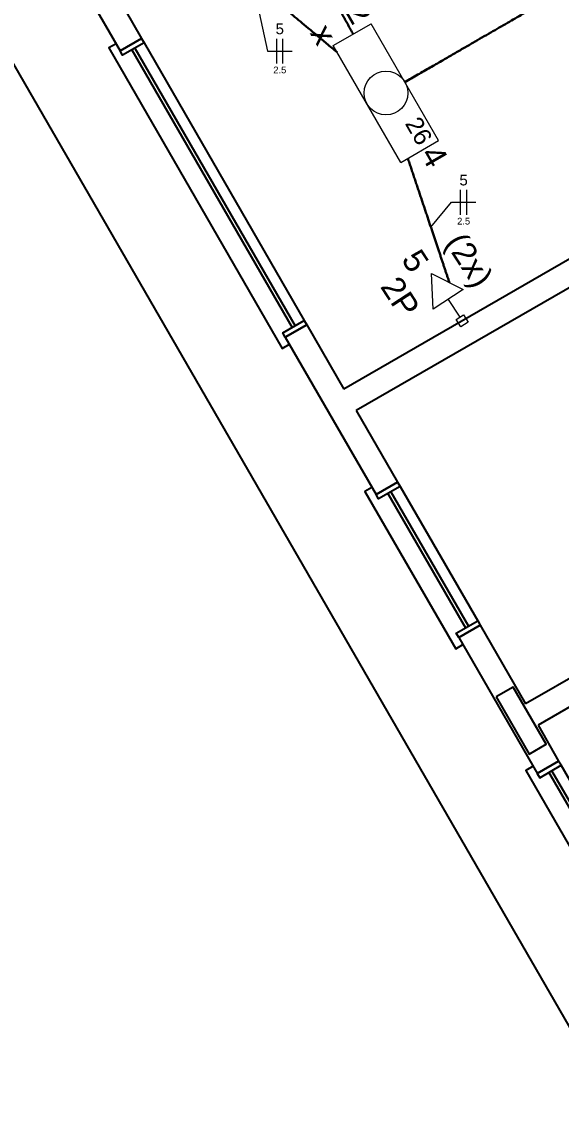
# Model space of a CAD drawing. Extents: x 210 to 779, y 61 to 241.
# Drawn here: x 352.14 to 355.41, y 189.65 to 196.18 of the extents above; entities that cross this region are included whole.
import ezdxf

# ---------------------------------------------------------------- set-up
doc = ezdxf.new("R2010")
doc.units = 0
doc.header["$LTSCALE"] = 2
for name, color, linetype in [('A-PARED', 5, 'CONTINUOUS'), ('A-PAREDE', 5, 'CONTINUOUS'), ('A-PISOS', 2, 'CONTINUOUS'), ('ARQ-ESQ-VISTA1', 2, 'CONTINUOUS')]:
    doc.layers.add(name, color=color, linetype=linetype)
for name, color, linetype, lineweight in [('EL-Condutos', 4, 'CONTINUOUS', 30), ('EL-Fios', 9, 'CONTINUOUS', 20), ('EL-Textos fios', 7, 'CONTINUOUS', 20), ('EL-Textos pontos', 5, 'CONTINUOUS', 20), ('P-SIMBOL', 5, 'CONTINUOUS', 20)]:
    doc.layers.add(name, color=color, linetype=linetype, lineweight=lineweight)
doc.styles.add('Arial', font='arial.ttf')

msp = doc.modelspace()

# ---------------------------------------------------------------- linework, layer by layer
at = {"layer": 'A-PARED', "color": 251}
for p, q in [((352.4586, 196.4782), (352.7336, 196.0019)), ((352.6635, 196.4233), (352.8635, 196.0769)), ((356.5133, 195.3551), (354.0885, 193.9551)), ((356.4584, 195.1502), (354.1635, 193.8252)), ((353.8642, 194.3436, 1.8897), (354.0885, 193.9551)), ((353.7336, 194.2698), (354.2836, 193.3172, -0.8482)), ((354.1635, 193.8252), (354.4135, 193.3922)), ((356.6174, 192.8749), (355.1885, 192.0499)), ((356.6924, 192.745), (355.2635, 191.92)), ((354.9135, 192.5262, -0.8482), (355.1885, 192.0499)), ((354.7836, 192.4512, -0.8482), (355.2598, 191.6263)), ((355.2635, 191.92), (355.3885, 191.7035))]:
    msp.add_line(p, q, dxfattribs=at)
at = {"layer": 'A-PAREDE', "color": 251}
for p, q in [((352.8635, 196.0769), (352.7336, 196.0019)), ((352.7336, 196.0019), (352.8635, 196.0769)), ((352.8635, 196.0769), (352.7336, 196.0019)), ((353.8635, 194.3448), (353.7336, 194.2698)), ((353.7336, 194.2698), (353.8635, 194.3448)), ((353.8635, 194.3448), (353.7336, 194.2698)), ((354.2836, 193.3172, -0.8482), (354.4135, 193.3922, -0.8482)), ((354.4135, 193.3922, -0.8482), (354.2836, 193.3172, -0.8482)), ((354.7836, 192.4512, -0.8482), (354.9135, 192.5262, -0.8482)), ((354.9135, 192.5262, -0.8482), (354.7836, 192.4512, -0.8482)), ((355.3885, 191.7035), (355.2586, 191.6285)), ((355.2586, 191.6285), (355.3885, 191.7035)), ((355.3885, 191.7035), (355.2586, 191.6285))]:
    msp.add_line(p, q, dxfattribs=at)
msp.add_lwpolyline([(355.0099, 192.0911), (355.2099, 191.7447), (355.3139, 191.8047), (355.1139, 192.1511)], close=True, dxfattribs=at)
at = {"layer": 'A-PISOS', "color": 251}
msp.add_line((351.639, 196.6978), (360.114, 182.0187), dxfattribs=at)
at = {"layer": 'ARQ-ESQ-VISTA1', "color": 251}
for p, q in [((352.8785, 196.0509), (353.8485, 194.3708)), ((352.8049, 196.0084), (353.7749, 194.3284)), ((352.8222, 196.0184), (353.7923, 194.3384)), ((354.4285, 193.3662, -0.8482), (354.8985, 192.5522, -0.8482)), ((354.3549, 193.3238, -0.8482), (354.8249, 192.5097, -0.8482)), ((354.3722, 193.3338, -0.8482), (354.8423, 192.5197, -0.8482)), ((356.3735, 189.9974), (355.4035, 191.6775)), ((356.2999, 189.9549), (355.3299, 191.635)), ((356.3172, 189.9649), (355.3473, 191.645))]:
    msp.add_line(p, q, dxfattribs=at)
for points in [[(352.7086, 196.0452), (352.6653, 196.0202), (353.7153, 194.2015), (353.7586, 194.2265)], [(355.2336, 191.6718), (355.1903, 191.6468), (356.2403, 189.8281), (356.2836, 189.8531)]]:
    msp.add_lwpolyline(points, dxfattribs=at)
for points in [[(352.8635, 196.0769), (352.8785, 196.0509), (352.7486, 195.9759), (352.7336, 196.0019)], [(353.8485, 194.3708), (353.8635, 194.3448), (353.7336, 194.2698), (353.7186, 194.2958)], [(355.4035, 191.6775), (355.3885, 191.7035), (355.2586, 191.6285), (355.2736, 191.6025)]]:
    msp.add_lwpolyline(points, close=True, dxfattribs=at)
at = {"layer": 'ARQ-ESQ-VISTA1', "color": 251, "elevation": -0.8482}
msp.add_lwpolyline([(354.258, 193.3602), (354.2147, 193.3352), (354.7653, 192.3829), (354.8086, 192.4079)], dxfattribs=at)
for points in [[(354.4135, 193.3922), (354.4285, 193.3662), (354.2986, 193.2912), (354.2836, 193.3172)], [(354.8985, 192.5522), (354.9135, 192.5262), (354.7836, 192.4512), (354.7686, 192.4772)]]:
    msp.add_lwpolyline(points, close=True, dxfattribs=at)
at = {"layer": 'EL-Condutos', "linetype": 'Continuous'}
for points in [[(354.1446, 196.1042), (354.1286, 196.133), (354.1132, 196.1607), (354.0984, 196.1874), (354.084, 196.2134), (354.07, 196.2385), (354.0564, 196.263), (354.043, 196.287), (354.03, 196.3105), (354.0171, 196.3336), (354.0044, 196.3565), (353.9918, 196.3792), (353.9792, 196.4019), (353.9666, 196.4246), (353.9538, 196.4475), (353.941, 196.4706), (353.928, 196.494), (353.9147, 196.5179), (353.9011, 196.5423), (353.8872, 196.5674), (353.8728, 196.5932), (353.858, 196.6199), (353.8427, 196.6475), (353.8268, 196.6761), (353.8102, 196.7059), (353.793, 196.7369), (353.775, 196.7693), (353.7562, 196.8031), (353.7366, 196.8384), (353.7161, 196.8754), (353.6946, 196.9141)], [(354.457, 195.8133), (354.536, 195.8589), (354.6104, 195.9018), (354.6804, 195.9423), (354.7465, 195.9804), (354.809, 196.0165), (354.8682, 196.0507), (354.9243, 196.0831), (354.9779, 196.114), (355.0291, 196.1436), (355.0783, 196.172), (355.1259, 196.1994), (355.1721, 196.2261), (355.2174, 196.2523), (355.262, 196.278), (355.3062, 196.3036), (355.3505, 196.3291), (355.3951, 196.3549), (355.4403, 196.381), (355.4866, 196.4077), (355.5342, 196.4352), (355.5834, 196.4636), (355.6346, 196.4931), (355.6881, 196.5241), (355.7443, 196.5565), (355.8035, 196.5906), (355.8659, 196.6267), (355.932, 196.6649), (356.0021, 196.7053), (356.0765, 196.7483), (356.1555, 196.7939)], [(354.0472, 195.9944), (353.9836, 196.0474), (353.9255, 196.0959), (353.8726, 196.1401), (353.8245, 196.1803), (353.781, 196.2166), (353.7417, 196.2494), (353.7065, 196.2789), (353.6749, 196.3052), (353.6467, 196.3288), (353.6216, 196.3497), (353.5993, 196.3683), (353.5796, 196.3848), (353.562, 196.3995), (353.5464, 196.4125), (353.5324, 196.4242), (353.5198, 196.4347), (353.5082, 196.4444), (353.4974, 196.4535), (353.487, 196.4621), (353.4768, 196.4707), (353.4664, 196.4793), (353.4557, 196.4883), (353.4442, 196.4979), (353.4317, 196.5083), (353.4179, 196.5198), (353.4025, 196.5326), (353.3853, 196.547), (353.3658, 196.5633), (353.3439, 196.5816), (353.3193, 196.6022)], [(354.4751, 195.3526), (354.4851, 195.3228), (354.495, 195.2932), (354.5048, 195.2639), (354.5146, 195.2347), (354.5243, 195.2058), (354.5339, 195.1771), (354.5434, 195.1487), (354.5528, 195.1206), (354.5621, 195.0928), (354.5713, 195.0653), (354.5804, 195.0381), (354.5894, 195.0112), (354.5983, 194.9847), (354.607, 194.9585), (354.6157, 194.9327), (354.6242, 194.9073), (354.6325, 194.8824), (354.6408, 194.8578), (354.6489, 194.8336), (354.6568, 194.8099), (354.6646, 194.7867), (354.6722, 194.7639), (354.6797, 194.7417), (354.6869, 194.7199), (354.6941, 194.6986), (354.701, 194.6779), (354.7078, 194.6577), (354.7143, 194.6381), (354.7207, 194.619), (354.7269, 194.6005)]]:
    msp.add_spline(points, degree=3, dxfattribs=at)
at = {"layer": 'EL-Fios'}
for p, q in [((353.6815, 195.9263), (353.6815, 196.0763)), ((353.719, 195.9263), (353.719, 196.0763)), ((354.7944, 195.0108), (354.7944, 195.1608)), ((354.8319, 195.0108), (354.8319, 195.1608))]:
    msp.add_line(p, q, dxfattribs=at)
at = {"layer": 'EL-Textos fios'}
for p, q in [((353.533, 196.4237), (353.6259, 196.0013)), ((353.6259, 196.0013), (353.7746, 196.0013)), ((354.6147, 194.9356), (354.7389, 195.0858)), ((354.7389, 195.0858), (354.8875, 195.0858))]:
    msp.add_line(p, q, dxfattribs=at)
at = {"layer": 'P-SIMBOL'}
for p, q in [((354.0242, 196.0345), (354.2537, 196.167)), ((354.6617, 195.4603), (354.2537, 196.167)), ((354.4322, 195.3278), (354.0242, 196.0345)), ((354.4322, 195.3278), (354.6617, 195.4603)), ((354.6181, 194.6555), (354.8111, 194.5573)), ((354.6295, 194.4393), (354.6181, 194.6555)), ((354.8111, 194.5573), (354.6295, 194.4393)), ((354.7203, 194.4983), (354.7901, 194.391)), ((354.7678, 194.3765), (354.8123, 194.4054)), ((354.8123, 194.4054), (354.8412, 194.361)), ((354.7967, 194.3321), (354.7678, 194.3765)), ((354.8412, 194.361), (354.7967, 194.3321))]:
    msp.add_line(p, q, dxfattribs=at)
msp.add_circle((354.3429, 195.7474), 0.1325, dxfattribs=at)

# ---------------------------------------------------------------- texts
at = {"layer": 'EL-Textos fios', "attachment_point": 8, "line_spacing_factor": 0.798, "style": 'Arial'}
for s, insert, char_height, width in [('5', (353.7001, 196.1025), 0.0653, 0.078366), ('2.5', (353.7001, 195.8664), 0.04059, 0.146142), ('5', (354.8131, 195.187), 0.0653, 0.078366), ('2.5', (354.8131, 194.9509), 0.04059, 0.146142)]:
    msp.add_mtext(s, dxfattribs=dict(at, insert=insert, char_height=char_height, width=width))
at = {"layer": 'EL-Textos pontos', "char_height": 0.1412, "line_spacing_factor": 0.798, "style": 'Arial'}
for s, insert, width, attachment_point, rotation in [('2x32', (354.1433, 196.1492), 0.67776, 9, 299.99986), ('x', (353.9294, 196.0253), 0.16944, 9, 299.99986), ('4', (354.6024, 195.2823), 0.16944, 9, 299.99986), ('5', (354.4606, 194.6924), 0.16944, 8, 303.02508), ('2P', (354.3706, 194.4744), 0.33888, 8, 303.02508)]:
    msp.add_mtext(s, dxfattribs=dict(at, insert=insert, width=width, attachment_point=attachment_point, rotation=rotation))
at = {"layer": 'P-SIMBOL', "attachment_point": 9, "line_spacing_factor": 0.798, "style": 'Arial'}
for s, insert, char_height, width, rotation in [('26', (354.5363, 195.4199), 0.1059, 0.25416, 299.99986), ('(2x)', (354.8466, 194.533), 0.1412, 0.67776, 303.02508)]:
    msp.add_mtext(s, dxfattribs=dict(at, insert=insert, char_height=char_height, width=width, rotation=rotation))

doc.saveas('drawing.dxf')
